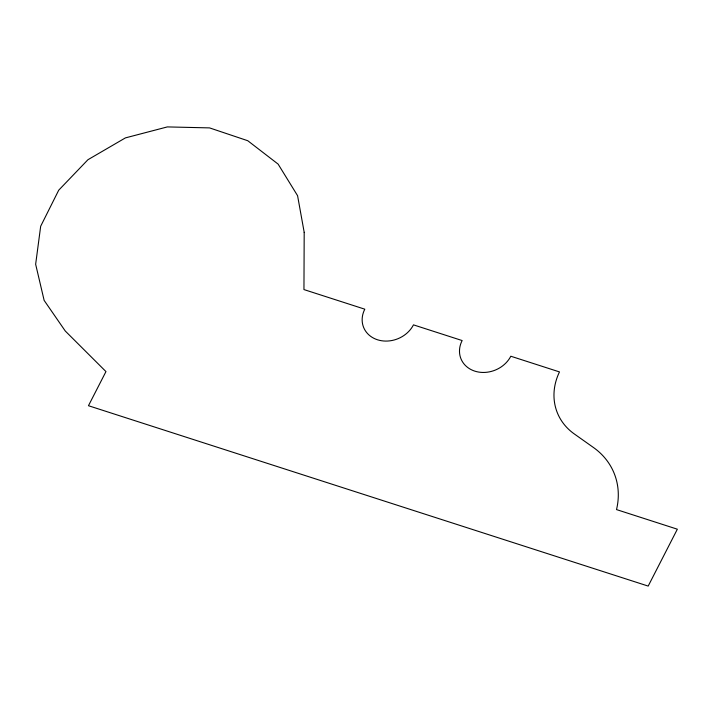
<?xml version="1.0" encoding="UTF-8"?>
<svg xmlns="http://www.w3.org/2000/svg" width="713" height="713" viewBox="0 0 713 713"><rect width="100%" height="100%" fill="white"/><g stroke="black" fill="none" stroke-linecap="round" stroke-linejoin="round"><path stroke-width="1.07" d="M304.193 232.331L303.952 289.576L364.798 309.184A27.549 23.413 -22.5 0 0 377.471 339.771A27.549 23.413 -22.5 0 0 413.469 324.861L462.14 340.547A27.549 23.413 -22.5 0 0 474.813 371.143A27.549 23.413 -22.5 0 0 510.811 356.233L559.482 371.919A63.68 54.126 -22.5 0 0 574.232 433.896L593.519 447.55A77.869 66.184 -22.5 0 1 616.513 509.59L677.35 529.198L648.188 586.086L88.465 405.715L105.961 371.589L65.266 331.01L44.135 300.387L35.65 264.256L40.677 226.253L58.716 190.193L87.94 159.721L125.408 137.894L167.35 126.914L209.551 127.894L247.759 140.719L278.115 164.106L297.579 195.701L304.193 232.331"/></g></svg>
